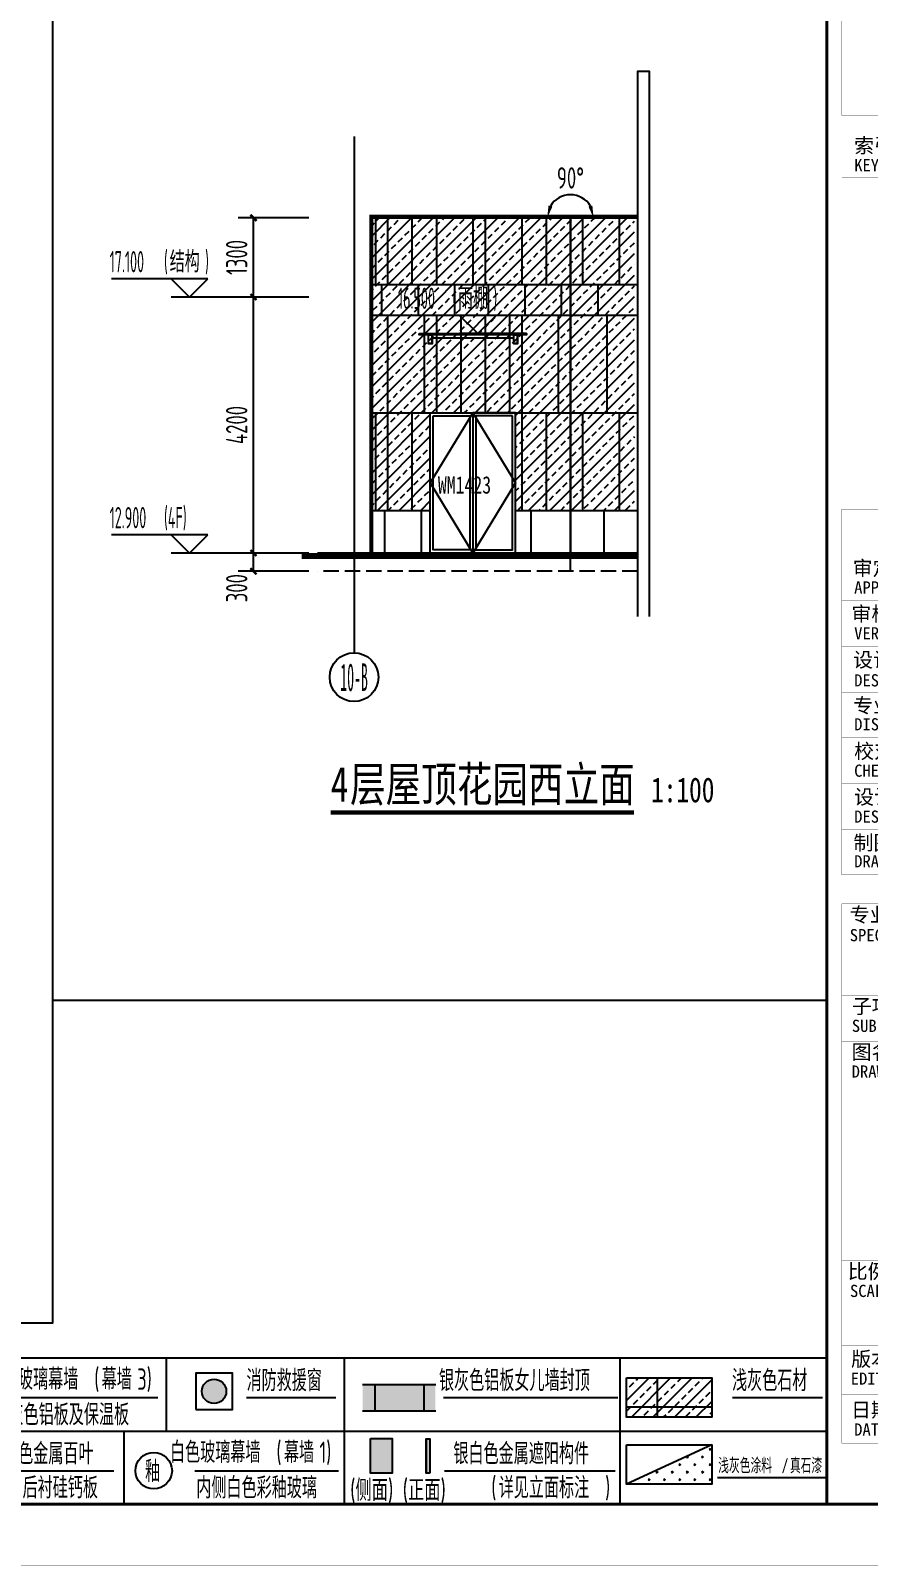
# Model space of a CAD drawing. Extents: x -863035 to 270371, y -8918 to 240488.
# Drawn here: x 229324 to 243067, y 112772 to 137954 of the extents above; entities that cross this region are included whole.
import ezdxf
from ezdxf.enums import TextEntityAlignment as Align

# ---------------------------------------------------------------- set-up
doc = ezdxf.new("R2010")
doc.units = 0
doc.header["$LTSCALE"] = 1000
doc.header["$MEASUREMENT"] = 0
doc.linetypes.add('DASH', pattern=[0.35, 0.25, -0.1])
for name, color, linetype in [('01-标注_尺寸', 124, 'Continuous'), ('01-标注_标高', 200, 'Continuous'), ('01-标注_轴线坐标', 132, 'Continuous'), ('02-TEXT_标注', 130, 'Continuous'), ('02-TEXT_轴号', 7, 'Continuous'), ('05-填充_156', 156, 'Continuous'), ('A-C_玻璃幕墙', 140, 'Continuous'), ('A-SUR_看线', 231, 'Continuous'), ('A_AXIS-轴线', 36, 'Continuous'), ('AXIS_TEXT', 7, 'Continuous'), ('D_玻璃', 152, 'Continuous'), ('D_铝板', 181, 'Continuous'), ('DIM_SYMB', 3, 'Continuous'), ('E-墙面分格', 146, 'Continuous'), ('E-立面轮廓', 241, 'Continuous'), ('X-立面图例$0$01-标注_符号', 200, 'Continuous'), ('X-立面图例$0$02-TEXT_标注', 130, 'Continuous'), ('X-立面图例$0$03-表格_197', 197, 'Continuous'), ('X-立面图例$0$05-填充_156', 156, 'Continuous'), ('X-立面图例$0$05-填充_18', 18, 'Continuous'), ('X-立面图例$0$05-填充_天正', 26, 'Continuous'), ('X-立面图例$0$A-0-图名图例', 2, 'Continuous'), ('X-立面图例$0$A-C_玻璃幕墙', 140, 'Continuous'), ('X-立面图例$0$A-C_窗', 140, 'Continuous')]:
    doc.layers.add(name, color=color, linetype=linetype)
doc.layers.add('04-不打印_辅助线', color=165, linetype='Continuous', plot=False)
doc.styles.add('_TCH_AXIS', font='STXIHEI.TTF')
doc.styles.add('_TCH_DIM', font='ROS1', dxfattribs={"width": 0.75, "bigfont": 'JD'})
doc.styles.add('_TCH_DIM_T3', font='ROS1', dxfattribs={"width": 0.75, "bigfont": 'JD'})
doc.styles.add('_TCH_WINDOW', font='STXIHEI.TTF', dxfattribs={"width": 0.75, "height": 3.5})
doc.styles.add('COMPLEX', font='COMPLEX')
doc.styles.get("Standard").update_dxf_attribs({"font": 'STXIHEI.TTF', "width": 0.75})
doc.styles.add('X-立面图例$0$_TCH_LABEL', font='ROS1', dxfattribs={"width": 0.75, "bigfont": 'JD'})
doc.styles.add('X-立面图例$0$HT_HWXH', font='STXIHEI.TTF', dxfattribs={"width": 0.8})
doc.styles.add('X-立面图例$0$HT_JD', font='ROS1', dxfattribs={"width": 0.8, "bigfont": 'JD'})
doc.styles.add('图签信息$0$华文细黑', font='STXIHEI.TTF', dxfattribs={"height": 10})
doc.dimstyles.new('_TCH_ARCH&&100', dxfattribs={"dimtxt": 350, "dimasz": 100, "dimexe": 250, "dimexo": 300, "dimgap": 100, "dimtad": 1, "dimdec": 0, "dimzin": 0, "dimdsep": 46, "dimtxsty": '_TCH_DIM_T3', "dimblk": 'ARCHTICK', "dimcen": 0.09, "dimclrt": 7, "dimazin": 2, "dimtfac": 1, "dimtdec": 0, "dimtix": 1, "dimtmove": 2, "dimatfit": 3, "dimfxl": 0, "dimtolj": 1, "dimtzin": 0, "dimarcsym": 0})
doc.dimstyles.new('_TCH_ARROW&&100', dxfattribs={"dimtxt": 350, "dimasz": 200, "dimexe": 250, "dimexo": 300, "dimgap": 100, "dimtad": 1, "dimdec": 0, "dimzin": 0, "dimdsep": 46, "dimtxsty": '_TCH_DIM_T3', "dimcen": 0.09, "dimclrt": 7, "dimazin": 2, "dimtfac": 1, "dimtdec": 0, "dimtix": 1, "dimtmove": 2, "dimatfit": 3, "dimfxl": 0, "dimtolj": 1, "dimtzin": 0, "dimarcsym": 0})

# ---------------------------------------------------------------- blocks, each defined once
blk = doc.blocks.new('图签信息')
at = {"const_width": 0.5}
blk.add_lwpolyline([(-65, 0), (0, 0), (0, 500.5), (-65, 500.5)], close=True, dxfattribs=at)
at = {"const_width": 0.05}
for points in [[(-62.5, 404.92), (-62.5, 227.83)], [(-62.5, 227.83), (-2.5, 227.83), (-2.5, 404.92)], [(-62.5, 227.83), (-2.5, 227.83)], [(-62.5, 217.74), (-2.5, 217.74)], [(-62.5, 103.26), (-2.5, 103.26), (-2.5, 163.26), (-62.5, 163.26), (-62.5, 103.26)], [(-62.5, 155.76), (-2.5, 155.76)], [(-62.5, 148.26), (-2.5, 148.26)], [(-62.5, 140.76), (-2.5, 140.76)], [(-62.5, 133.26), (-2.5, 133.26)], [(-62.5, 125.76), (-2.5, 125.76)], [(-62.5, 118.26), (-2.5, 118.26)], [(-62.5, 110.76), (-2.5, 110.76)], [(-62.5, 98.5), (-2.5, 98.5), (-2.5, 10), (-62.5, 10), (-62.5, 98.5)], [(-62.5, 83.5), (-2.5, 83.5)], [(-62.5, 76), (-2.5, 76)], [(-62.5, 40), (-2.5, 40)], [(-62.5, 26), (-2.5, 26)], [(-62.5, 18), (-2.5, 18)]]:
    blk.add_lwpolyline(points, dxfattribs=at)
at = {"style": '图签信息$0$华文细黑'}
for s, height, p in [('索引', 2.4, (-60.5, 224.14)), ('KEY PLAN', 2, (-60.5, 220.74)), ('审定', 2.4, (-60.73, 154.81)), ('APPROVED BY', 2, (-60.5, 151.44)), ('审核', 2.4, (-60.95, 147.29)), ('VERIFIED BY', 2, (-60.5, 143.91)), ('设计主持人', 2.4, (-60.68, 139.76)), ('DESIGN CHIEF', 2, (-60.5, 136.19)), ('专业负责人', 2.4, (-60.67, 132.26)), ('DISCIPLINE CHIEF', 2, (-60.5, 128.98)), ('校对', 2.4, (-60.5, 124.76)), ('CHECKED BY', 2, (-60.5, 121.37)), ('设计人', 2.4, (-60.5, 117.26)), ('DESIGN BY', 2, (-60.5, 113.83)), ('制图人', 2.4, (-60.61, 109.76)), ('DRAWN BY', 2, (-60.5, 106.5)), ('专业', 2.4, (-61.23, 97.93)), ('SPECIALTY', 2, (-61.23, 94.38)), ('子项', 2.4, (-60.88, 82.92)), ('SUB ITEM', 2, (-60.88, 79.5)), ('图名', 2.4, (-60.91, 75.41)), ('DRAWING TITLES', 2, (-60.91, 72)), ('比例', 2.4, (-61.56, 39.42)), ('SCALE', 2, (-61.19, 36)), ('版本号', 2.4, (-61, 25.03)), ('EDITION', 2, (-61.06, 21.61)), ('日期', 2.4, (-61, 16.68)), ('DATE', 2, (-60.5, 13.26))]:
    blk.add_text(s, height=height, dxfattribs=at).set_placement(p, align=Align.TOP_LEFT)
blk = doc.blocks.new('图签-A1')
at = {"color": 2}
blk.add_blockref('图签信息', (0, 0), dxfattribs=at)
blk = doc.blocks.new('X-立面图例$0$tysrytr6u')
at = {"color": 131}
blk.add_circle((0, 0), 300, dxfattribs=at)
at = {"color": 131, "style": 'X-立面图例$0$_TCH_LABEL', "width": 0.75}
blk.add_text('釉', height=347, dxfattribs=at).set_placement((-142, -185))
blk = doc.blocks.new('X-立面图例$0$trsajtytuj')
h = blk.add_hatch(color=1)
h.dxf.hatch_style = 1
h.paths.add_polyline_path([(-200, 0, 1), (200, 0, 1)])
at = {"color": 1}
blk.add_lwpolyline([(-300, -300), (300, -300), (300, 300), (-300, 300)], close=True, dxfattribs=at)
blk.add_circle((0, 0), 200, dxfattribs=at)
blk = doc.blocks.new('X-立面图例')
at = {"layer": 'X-立面图例$0$05-填充_156'}
h = blk.add_hatch(dxfattribs=at)
h.set_pattern_fill('DASH', color=256, scale=100, angle=45)
h.set_pattern_definition([(45, (7368.89, -26991.35), (1e-14, 134.70384), [95.25, -95.25])])
h.paths.add_polyline_path([(10551, 1528), (10551, 2172), (9151, 2172), (9151, 1528)])
h = blk.add_hatch(dxfattribs=at)
h.set_pattern_fill('天然石材', color=256, scale=50)
h.set_pattern_definition([(45, (9014.98, -29401.6), (-176.7768, 176.7768), []), (45, (9101.91, -29491.35), (-176.7768, 176.7768), [98.6842, -56.391])])
h.paths.add_polyline_path([(22712, 1428), (22712, 2072), (21312, 2072), (21312, 1428)])
h = blk.add_hatch(dxfattribs=at)
h.set_pattern_fill('CROSS', color=136, scale=100)
h.set_pattern_definition([(0, (-1603.78, -29391.35), (158.75, 158.75), [79.375, -238.125]), (90, (-1564.1, -29431.04), (-158.75, 158.75), [79.375, -238.125])])
h.paths.add_polyline_path([(178, 972), (178, 328), (1578, 328), (1578, 972)])
h = blk.add_hatch(dxfattribs=at)
h.set_pattern_fill('石膏板', color=256, scale=50)
h.set_pattern_definition([(45, (-163.54, 35.86), (-125, 125), [40, -136.7767]), (135, (114.75, 35.86), (-125, -125), [40, -136.7767])])
h.paths.add_polyline_path([(21312, 328), (22712, 328), (22712, 972)])
at = {"layer": 'X-立面图例$0$05-填充_18'}
h = blk.add_hatch(color=256, dxfattribs=at)
h.dxf.hatch_style = 1
h.paths.add_polyline_path([(16983, 1965), (18175, 1965), (18175, 1535), (16983, 1535)])
h = blk.add_hatch(color=256, dxfattribs=at)
h.dxf.hatch_style = 1
h.paths.add_polyline_path([(17113, 1076), (17466, 1076), (17466, 509), (17113, 509)])
h = blk.add_hatch(color=256, dxfattribs=at)
h.dxf.hatch_style = 1
h.paths.add_polyline_path([(18025, 508), (18085, 508), (18085, 1075), (18025, 1075)])
at = {"layer": 'X-立面图例$0$05-填充_天正'}
h = blk.add_hatch(dxfattribs=at)
h.set_pattern_fill('AR-CONC', color=256, scale=200)
h.set_pattern_definition([(50, (-2384.33, -29491.35), (364.3693, -31.8782), [38.1, -419.1]), (355, (-2384.33, -29491.35), (-70.4857, 382.1133), [30.48, -335.28]), (100.451, (-2353.97, -29494), (293.885, 350.2334), [32.38, -356.18]), (46.1842, (-2384.33, -29389.75), (542.158, -84.0847), [57.15, -628.65]), (96.6356, (-2339.15, -29396.76), (474.8085, 494.851), [48.57, -534.27]), (351.184, (-2384.33, -29389.75), (474.809, 494.85), [45.72, -502.92]), (21, (-2333.53, -29415.15), (303.2298, -204.531), [38.1, -419.1]), (326, (-2333.53, -29415.15), (123.604, 368.376), [30.48, -335.28]), (71.4514, (-2308.26, -29432.2), (426.833, 163.8457), [32.38, -356.18]), (37.5, (-2384.33, -29491.35), (6.1772, 169.1101), [0, -331.216, 0, -340.36, 0, -336.55]), (7.5, (-2384.33, -29491.35), (133.6393, 200.3611), [0, -194.056, 0, -323.596, 0, -128.27]), (327.5, (-2497.62, -29491.35), (271.1812, -11.4575), [0, -127, 0, -396.24, 0, -525.78]), (317.5, (-2548.42, -29491.35), (296.2584, 50.853), [0, -165.1, 0, -263.144, 0, -373.38])])
h.paths.add_polyline_path([(6547, 1428), (6547, 2072), (5147, 2072), (5147, 1428)])
at = {"layer": 'X-立面图例$0$A-C_窗'}
h = blk.add_hatch(dxfattribs=at)
h.set_pattern_fill('ANSI31', color=256, scale=110, angle=135)
h.set_pattern_definition([(180, (-3998.79, -1200), (-4e-14, -174.625), [])])
h.paths.add_polyline_path([(6518, 228), (6518, 872), (5118, 872), (5118, 228)])
h = blk.add_hatch(dxfattribs=at)
h.set_pattern_fill('ANSI31', color=256, scale=110, angle=135)
h.set_pattern_definition([(180, (4.95, -1200), (-4e-14, -174.625), [])])
h.paths.add_polyline_path([(10522, 228), (10522, 872), (9122, 872), (9122, 228)])
at = {"layer": 'X-立面图例$0$01-标注_符号'}
for p, q in [((1787, 1750), (4599, 1750)), ((6856, 1750), (8734, 1750)), ((10724, 1750), (13625, 1750)), ((15078, 1750), (16541, 1750)), ((18312, 1750), (21172, 1750)), ((23050, 1750), (24526, 1750)), ((1740, 550), (4587, 550)), ((6712, 550), (8896, 550)), ((10716, 550), (12900, 550)), ((14228, 550), (16588, 550)), ((18327, 550), (21127, 550)), ((22807, 438), (24597, 438))]:
    blk.add_line(p, q, dxfattribs=at)
at = {"layer": 'X-立面图例$0$03-表格_197'}
for p, q in [((0, 2400), (24597, 2400)), ((0, 2400), (0, 0)), ((4915, 2400), (4915, 0)), ((8918, 2400), (8918, 0)), ((13757, 2400), (13757, 1200)), ((16677, 2400), (16677, 0)), ((21204, 2400), (21204, 0)), ((24597, 2400), (24597, 0)), ((0, 1200), (24597, 1200)), ((13062, 1200), (13062, 0)), ((0, 0), (24597, 0))]:
    blk.add_line(p, q, dxfattribs=at)
at = {"layer": 'X-立面图例$0$A-C_玻璃幕墙'}
blk.add_lwpolyline([(22712, 972), (21312, 328)], dxfattribs=at)
at = {"layer": 'X-立面图例$0$A-C_窗'}
for p, q in [((461, 1428), (461, 2072)), ((521, 1428), (521, 2072)), ((1257, 1428), (1257, 2072)), ((1317, 1428), (1317, 2072)), ((21813, 2072), (21813, 1428)), ((16983, 1965), (18185, 1965)), ((461, 1750), (178, 1750)), ((521, 1750), (1257, 1750)), ((1317, 1750), (1578, 1750)), ((21312, 1597), (22712, 1597)), ((18025, 1075), (18025, 508)), ((18085, 1075), (18085, 508)), ((10522, 872), (9122, 228)), ((10522, 228), (9122, 872))]:
    blk.add_line(p, q, dxfattribs=at)
for points in [[(178, 2072), (1578, 2072), (1578, 1428), (178, 1428)], [(5147, 2072), (6547, 2072), (6547, 1428), (5147, 1428)], [(9151, 2172), (10551, 2172), (10551, 1528), (9151, 1528)], [(21312, 2072), (22712, 2072), (22712, 1428), (21312, 1428)], [(17113, 1076), (17466, 1076), (17466, 509), (17113, 509)], [(18085, 508), (18025, 508), (18025, 1075), (18085, 1075)], [(178, 972), (1578, 972), (1578, 328), (178, 328)], [(5118, 872), (6518, 872), (6518, 228), (5118, 228)], [(9122, 872), (10522, 872), (10522, 228), (9122, 228)], [(21312, 972), (22712, 972), (22712, 328), (21312, 328)]]:
    blk.add_lwpolyline(points, close=True, dxfattribs=at)
for points in [[(17183, 1965), (17183, 1535)], [(17985, 1965), (17985, 1535)], [(17985, 1965), (17985, 1535)], [(16983, 1535), (18185, 1535)]]:
    blk.add_lwpolyline(points, dxfattribs=at)
blk.add_blockref('X-立面图例$0$trsajtytuj', (14545, 1853))
blk.add_blockref('X-立面图例$0$tysrytr6u', (13555, 550), dxfattribs=at)
at = {"insert": (16777, 404), "char_height": 350, "width": 27209.6, "attachment_point": 1, "style": 'X-立面图例$0$HT_JD'}
blk.add_mtext('(侧面) (正面)\\P\\pl3150;{\\C1;\\P\\pl0;}    ', dxfattribs=at)
at = {"layer": 'X-立面图例$0$01-标注_符号', "color": 7, "style": 'X-立面图例$0$_TCH_LABEL', "width": 0.75}
for s, height, p in [('浅灰色涂料', 248.1, (22816, 508)), ('/', 250, (23855, 508)), ('真石漆', 248.1, (23993, 508))]:
    blk.add_text(s, height=height, dxfattribs=at).set_placement(p)
at = {"layer": 'X-立面图例$0$02-TEXT_标注', "style": 'X-立面图例$0$_TCH_LABEL', "width": 0.75}
for s, height, p in [('透明玻璃幕墙', 347.3, (1834, 1878)), ('(', 350, (3580, 1878)), ('幕墙', 347.3, (3702, 1878)), ('1)', 350, (4284, 1878)), ('夹层安全玻璃', 347.3, (6957, 1855)), ('白色玻璃幕墙', 347.3, (10833, 1878)), ('(', 350, (12579, 1878)), ('幕墙', 347.3, (12701, 1878)), ('3)', 350, (13283, 1878)), ('消防救援窗', 347.3, (15077, 1855)), ('银灰色铝板女儿墙封顶', 347.3, (18235, 1855)), ('浅灰色石材', 347.3, (23043, 1855)), ('白色玻璃', 347.3, (3438, 1295)), ('白色玻璃', 347.3, (7573, 1295)), ('背衬灰色铝板及保温板', 347.3, (10677, 1295)), ('白色玻璃幕墙', 347.3, (1795, 678)), ('(', 350, (3541, 678)), ('幕墙', 347.3, (3664, 678)), ('2)', 350, (4246, 678)), ('银灰色金属百叶', 347.3, (6831, 655)), ('银灰色金属百叶', 347.3, (10835, 655)), ('白色玻璃幕墙', 347.3, (13822, 678)), ('(', 350, (15568, 678)), ('幕墙', 347.3, (15691, 678)), ('1)', 350, (16273, 678)), ('银白色金属遮阳构件', 347.3, (18471, 655)), ('背衬灰色铝板', 347.3, (2803, 95)), ('后衬硅钙板', 347.3, (11403, 95)), ('内侧白色彩釉玻璃', 347.3, (14254, 95)), ('(', 350, (19093, 95)), ('详见立面标注', 347.3, (19215, 95)), (')', 350, (20961, 95))]:
    blk.add_text(s, height=height, dxfattribs=at).set_placement(p)
at = {"layer": 'X-立面图例$0$A-0-图名图例', "style": 'X-立面图例$0$HT_HWXH', "width": 0.8}
blk.add_text('图例：', height=290.1, dxfattribs=at).set_placement((-12, 2538))
blk = doc.blocks.new('A$C153A6729')
at = {"layer": '05-填充_156'}
h = blk.add_hatch(dxfattribs=at)
h.set_pattern_fill('天然石材', color=256, scale=50)
h.set_pattern_definition([(45, (-213962.2, 45619.2), (-176.77677, 176.77677), []), (45, (-213875.25, 45529.45), (-176.77677, 176.77677), [98.68425, -56.391])])
h.paths.add_polyline_path([(-3400, -4800), (-3400, -3200), (-2000, -3200), (-2000, -4800), (-50, -4800), (-50, 0), (-4350, 0), (-4350, -4800)])
at = {"layer": 'E-墙面分格'}
for p, q in [((-4300, 0), (-4300, -1100)), ((-4100, 0), (-4100, -1100)), ((-3700, 0), (-3700, -1100)), ((-3300, 0), (-3300, -1100)), ((-2700, 0), (-2700, -1100)), ((-2500, 0), (-2500, -1100)), ((-1900, 0), (-1900, -1100)), ((-1500, 0), (-1500, -1100)), ((-900, 0), (-900, -1100)), ((-300, 0), (-300, -1100)), ((-4200, -1100), (-4200, -1600)), ((-3600, -1100), (-3600, -1600)), ((-3000, -1100), (-3000, -1600)), ((-2450, -1100), (-2450, -1600)), ((-1850, -1100), (-1850, -1600)), ((-1250, -1100), (-1250, -1600)), ((-650, -1100), (-650, -1600)), ((-4100, -1600), (-4100, -3200)), ((-3500, -1600), (-3500, -3200)), ((-3300, -1600), (-3300, -3200)), ((-2900, -1600), (-2900, -3200)), ((-2500, -1600), (-2500, -3200)), ((-2100, -1600), (-2100, -3200)), ((-1900, -1600), (-1900, -3200)), ((-1300, -1600), (-1300, -3200)), ((-500, -1600), (-500, -3200)), ((-4350, -3200), (0, -3200)), ((-4300, -3200), (-4300, -4800)), ((-4100, -3200), (-4100, -4800)), ((-3700, -3200), (-3700, -4800)), ((-1900, -3200), (-1900, -4800)), ((-1500, -3200), (-1500, -4800)), ((-900, -3200), (-900, -4800)), ((-300, -3200), (-300, -4800)), ((-4350, -4800), (-3400, -4800)), ((-4150, -4800), (-4150, -5500)), ((-3550, -4800), (-3550, -5500)), ((-2000, -4800), (0, -4800)), ((-1750, -4800), (-1750, -5500)), ((-550, -4800), (-550, -5500))]:
    blk.add_line(p, q, dxfattribs=at)
for points in [[(0, -1100), (-4350, -1100)], [(-4350, -1600), (0, -1600)]]:
    blk.add_lwpolyline(points, dxfattribs=at)
blk = doc.blocks.new('yp')
at = {"layer": 'D_玻璃'}
blk.add_lwpolyline([(-1610, 168), (150, 168), (150, 150), (-1610, 150)], close=True, dxfattribs=at)
at = {"layer": 'D_铝板'}
blk.add_line((-1400, 100), (-60, 100), dxfattribs=at)
for points in [[(-1460, 150), (-1400, 150), (-1400, 0), (-1460, 0), (-1460, 150)], [(-60, 150), (0, 150), (0, 0), (-60, 0), (-60, 150)]]:
    blk.add_lwpolyline(points, dxfattribs=at)
for points in [[(-1457, 147), (-1403, 147), (-1403, 3), (-1457, 3)], [(-57, 147), (-3, 147), (-3, 3), (-57, 3)]]:
    blk.add_lwpolyline(points, close=True, dxfattribs=at)
blk = doc.blocks.new('图框-A1+1-4')
for points, const_width in [([(0, 0), (1051, 0), (1051, 594), (0, 594)], 0.05), ([(976, 584), (25, 584), (25, 10), (976, 10)], 0.5)]:
    blk.add_lwpolyline(points, close=True, dxfattribs=dict(const_width=const_width))
blk = doc.blocks.new('*D1997')
at = {"layer": '01-标注_尺寸', "color": 0, "lineweight": -2, "transparency": 16777216}
for p, q in [((237905, 134883), (238049, 134883)), ((238455, 134883), (238310, 134883))]:
    blk.add_line(p, q, dxfattribs=at)
blk.add_arc((238180, 134883), 380, 30.49, 149.51, dxfattribs=at)
at = {"layer": '01-标注_尺寸', "color": 0, "transparency": 16777216}
for points in [[(237884, 135067), (237820, 135085), (237799, 134883)], [(238539, 135085), (238475, 135067), (238560, 134883)]]:
    blk.add_solid(points, dxfattribs=at)
at = {"layer": 'Defpoints', "color": 0, "transparency": 16777216}
for p in [(238370, 135213), (237605, 134883), (238180, 134883), (238755, 134883)]:
    blk.add_point(p, dxfattribs=at)
at = {"layer": '01-标注_尺寸', "color": 7, "transparency": 16777216, "insert": (238180, 135538), "char_height": 350, "attachment_point": 5, "style": '_TCH_DIM_T3'}
blk.add_mtext('\\A1;90%%d', dxfattribs=at)
blk = doc.blocks.new('_ArchTick')
at = {"color": 0, "linetype": 'ByBlock', "const_width": 0.4}
blk.add_lwpolyline([(-0.5, -0.5), (0.5, 0.5)], dxfattribs=at)
blk = doc.blocks.new('*D2051')
at = {"layer": '01-标注_尺寸', "color": 0, "lineweight": -2, "transparency": 16777216}
for p, q in [((233885, 129383), (232729, 129383)), ((232979, 129083), (232979, 129383)), ((233885, 129083), (232729, 129083))]:
    blk.add_line(p, q, dxfattribs=at)
at = {"layer": 'Defpoints', "color": 0, "transparency": 16777216}
for p in [(232979, 129383), (234185, 129383), (234185, 129083)]:
    blk.add_point(p, dxfattribs=at)
at = {"layer": '01-标注_尺寸', "color": 0, "lineweight": -2, "transparency": 16777216, "xscale": 100, "yscale": 100, "zscale": 100}
for p, rotation in [((232979, 129383), 90), ((232979, 129083), 270)]:
    blk.add_blockref('_ArchTick', p, dxfattribs=dict(at, rotation=rotation))
at = {"layer": '01-标注_尺寸', "color": 7, "transparency": 16777216, "insert": (232704, 128806), "char_height": 350, "attachment_point": 5, "rotation": 90, "style": '_TCH_DIM_T3'}
blk.add_mtext('\\A1;300', dxfattribs=at)
blk = doc.blocks.new('*D2052')
at = {"layer": '01-标注_尺寸', "color": 0, "lineweight": -2, "transparency": 16777216}
for p, q in [((233885, 133583), (232729, 133583)), ((232979, 129383), (232979, 133583)), ((233885, 129383), (232729, 129383))]:
    blk.add_line(p, q, dxfattribs=at)
at = {"layer": 'Defpoints', "color": 0, "transparency": 16777216}
for p in [(232979, 133583), (234185, 133583), (234185, 129383)]:
    blk.add_point(p, dxfattribs=at)
at = {"layer": '01-标注_尺寸', "color": 0, "lineweight": -2, "transparency": 16777216, "xscale": 100, "yscale": 100, "zscale": 100}
for p, rotation in [((232979, 133583), 90), ((232979, 129383), 270)]:
    blk.add_blockref('_ArchTick', p, dxfattribs=dict(at, rotation=rotation))
at = {"layer": '01-标注_尺寸', "color": 7, "transparency": 16777216, "insert": (232704, 131483), "char_height": 350, "attachment_point": 5, "rotation": 90, "style": '_TCH_DIM_T3'}
blk.add_mtext('\\A1;4200', dxfattribs=at)
blk = doc.blocks.new('*D2053')
at = {"layer": '01-标注_尺寸', "color": 0, "lineweight": -2, "transparency": 16777216}
for p, q in [((233885, 134883), (232729, 134883)), ((232979, 133583), (232979, 134883)), ((233885, 133583), (232729, 133583))]:
    blk.add_line(p, q, dxfattribs=at)
at = {"layer": 'Defpoints', "color": 0, "transparency": 16777216}
for p in [(232979, 134883), (234185, 134883), (234185, 133583)]:
    blk.add_point(p, dxfattribs=at)
at = {"layer": '01-标注_尺寸', "color": 0, "lineweight": -2, "transparency": 16777216, "xscale": 100, "yscale": 100, "zscale": 100}
for p, rotation in [((232979, 134883), 90), ((232979, 133583), 270)]:
    blk.add_blockref('_ArchTick', p, dxfattribs=dict(at, rotation=rotation))
at = {"layer": '01-标注_尺寸', "color": 7, "transparency": 16777216, "insert": (232704, 134233), "char_height": 350, "attachment_point": 5, "rotation": 90, "style": '_TCH_DIM_T3'}
blk.add_mtext('\\A1;1300', dxfattribs=at)
blk = doc.blocks.new('_AXISO')
blk.add_circle((0, 0), 0.5)
at = {"layer": 'AXIS_TEXT', "style": 'COMPLEX', "width": 1.041667}
blk.add_attdef('A', text='', height=0.56, dxfattribs=at).set_placement((-0.25, -0.28), (0.25, -0.28), align=Align.FIT)

msp = doc.modelspace()

# ---------------------------------------------------------------- linework, layer by layer
at = {"layer": '01-标注_标高'}
for p, q in [((232228.8, 133883.2), (230649.4, 133883.2)), ((231928.8, 133583.2), (231628.8, 133883.2)), ((231928.8, 133583.2), (232228.8, 133883.2)), ((232728.8, 133583.2), (231628.8, 133583.2)), ((236959.6, 133282.9), (235380.2, 133282.9)), ((236659.6, 132982.9), (236359.6, 133282.9)), ((236659.6, 132982.9), (236959.6, 133282.9)), ((237459.6, 132982.9), (236359.6, 132982.9)), ((232228.8, 129683.2), (230649.4, 129683.2)), ((231928.8, 129383.2), (231628.8, 129683.2)), ((231928.8, 129383.2), (232228.8, 129683.2)), ((232728.8, 129383.2), (231628.8, 129383.2))]:
    msp.add_line(p, q, dxfattribs=at)
at = {"layer": '01-标注_轴线坐标'}
msp.add_line((234629.6, 128745.7), (234629.6, 127745.7), dxfattribs=at)
at = {"layer": '04-不打印_辅助线'}
for points in [[(229685, 166474.3), (242384.7, 166474.3), (242384.7, 122042), (229685, 122042)], [(229685, 143892.3), (204055.1, 143892.3), (204055.1, 116752.5), (229685, 116752.5)]]:
    msp.add_lwpolyline(points, close=True, dxfattribs=at)
at = {"layer": 'A-C_玻璃幕墙'}
for points in [[(239479.6, 128339.4), (239479.6, 137283.2), (239279.6, 137283.2), (239279.6, 128339.4)], [(236579.6, 131683.2), (235879.6, 130533.2), (236579.6, 129383.2)], [(236579.6, 131683.2), (237279.6, 130533.2), (236579.6, 129383.2)], [(239279.6, 129383.2), (234027.6, 129383.2)]]:
    msp.add_lwpolyline(points, dxfattribs=at)
for points in [[(234929.6, 134883.2), (238179.6, 134883.2), (238179.6, 129383.2), (234929.6, 129383.2)], [(235879.6, 131683.2), (236579.6, 131683.2), (236579.6, 129383.2), (235879.6, 129383.2)], [(235929.6, 131633.2), (236529.6, 131633.2), (236529.6, 129433.2), (235929.6, 129433.2)], [(237279.6, 131683.2), (236579.6, 131683.2), (236579.6, 129383.2), (237279.6, 129383.2)], [(237229.6, 131633.2), (236629.6, 131633.2), (236629.6, 129433.2), (237229.6, 129433.2)]]:
    msp.add_lwpolyline(points, close=True, dxfattribs=at)
at = {"layer": 'A-C_玻璃幕墙', "linetype": 'DASH'}
msp.add_lwpolyline([(239279.6, 129083.2), (234027.6, 129083.2)], dxfattribs=at)
at = {"layer": 'A-SUR_看线', "linetype": 'DASH'}
msp.add_lwpolyline([(238179.6, 129083.2), (238179.6, 134883.2)], dxfattribs=at)
at = {"layer": 'A_AXIS-轴线', "ltscale": 0.4}
msp.add_line((234629.6, 136219.9), (234629.6, 128745.7), dxfattribs=at)
at = {"layer": 'DIM_SYMB', "const_width": 70}
msp.add_lwpolyline([(234246, 125126.5), (239222.2, 125126.5)], dxfattribs=at)
at = {"layer": 'E-墙面分格'}
msp.add_lwpolyline([(238179.6, 134883.2), (239279.6, 134883.2), (239279.6, 129383.2), (238179.6, 129383.2)], close=True, dxfattribs=at)
at = {"layer": 'E-立面轮廓'}
for points, const_width in [([(239279.6, 134908.2), (234904.6, 134908.2), (234904.6, 129383.2)], 50), ([(233770.7, 129333.2), (239279.6, 129333.2)], 100)]:
    msp.add_lwpolyline(points, dxfattribs=dict(at, const_width=const_width))

# ---------------------------------------------------------------- block references
at = {"xscale": 100, "yscale": 100, "zscale": 100}
for name, p in [('图框-A1+1-4', (144784.7, 112774.5)), ('图签-A1', (248884.7, 113774.5))]:
    msp.add_blockref(name, p, dxfattribs=at)
for name, p in [('yp', (237309.6, 132815.4)), ('X-立面图例', (217787.8, 113774.5))]:
    msp.add_blockref(name, p)
at = {"layer": '01-标注_轴线坐标'}
ref = msp.add_blockref('_AXISO', (234629.6, 127345.7), dxfattribs=dict(at, xscale=800, yscale=800, zscale=800))
ref.add_attrib('A', '10-B', dxfattribs={"layer": '02-TEXT_轴号', "height": 452.55, "style": '_TCH_AXIS', "width": 0.370904}).set_placement((234403.3, 127119.4), (234855.9, 127119.4), align=Align.FIT)
at = {"layer": '04-不打印_辅助线'}
msp.add_blockref('A$C153A6729', (239279.6, 134883.2), dxfattribs=at)

# ---------------------------------------------------------------- texts
at = {"layer": '02-TEXT_标注', "style": '_TCH_DIM'}
for s, height, width, p in [('17.100', 350, 0.5625, (230619.4, 133988.2)), ('(', 350, 0.5625, (231511.6, 133988.2)), ('结构', 347.29, 0.75, (231603.5, 133988.2)), (')', 350, 0.5625, (232185.5, 133988.2)), ('16.500', 350, 0.5625, (235350.2, 133387.9)), ('(', 350, 0.5625, (236242.4, 133387.9)), ('雨棚', 347.29, 0.75, (236334.3, 133387.9)), (')', 350, 0.5625, (236916.3, 133387.9)), ('12.900', 350, 0.5625, (230619.4, 129788.2)), ('(4F)', 350, 0.5625, (231511.6, 129788.2))]:
    msp.add_text(s, height=height, dxfattribs=dict(at, width=width)).set_placement(p)
at = {"layer": '02-TEXT_标注', "width": 0.75}
for s, height, p in [('层屋顶花园西立面', 570.85, (234563.5, 125304.3)), ('4', 570.9, (234246, 125304.3)), ('1:100', 407.75, (239502.2, 125292.8))]:
    msp.add_text(s, height=height, dxfattribs=at).set_placement(p)
at = {"layer": 'E-墙面分格', "style": '_TCH_WINDOW', "width": 0.75}
msp.add_text('WM1423', height=285.43, dxfattribs=at).set_placement((236005, 130358.2))

# ---------------------------------------------------------------- dimensions: what is measured, and where the dimension line sits
at = {"layer": '01-标注_尺寸'}
dim = msp.add_angular_dim_3p(base=(238369.7, 135212.5), center=(238179.6, 134883.2), p1=(238754.7, 134883.2), p2=(237604.5, 134883.2), text='90%%d', dimstyle='_TCH_ARROW&&100', dxfattribs=at)
dim.commit()
dim.dimension.update_dxf_attribs({"geometry": '*D1997', "text_midpoint": (238179.6, 135538.5)})
for p1, p2, picture, middle in [((234185.4, 133583.2), (234185.4, 134883.2), '*D2053', (232703.8, 134233.2)), ((234185.4, 129383.2), (234185.4, 133583.2), '*D2052', (232703.8, 131483.2))]:
    dim = msp.add_aligned_dim(p1=p1, p2=p2, distance=1206.6, dimstyle='_TCH_ARCH&&100', dxfattribs=at)
    dim.commit()
    dim.dimension.update_dxf_attribs({"geometry": picture, "text_midpoint": middle})
dim = msp.add_linear_dim(base=(232978.8, 129383.2), p1=(234185.4, 129083.2), p2=(234185.4, 129383.2), angle=90, dimstyle='_TCH_ARCH&&100', dxfattribs=at)
dim.commit()
dim.dimension.update_dxf_attribs({"geometry": '*D2051', "text_midpoint": (232703.8, 128806), "dimtype": 161})

doc.saveas('drawing.dxf')
